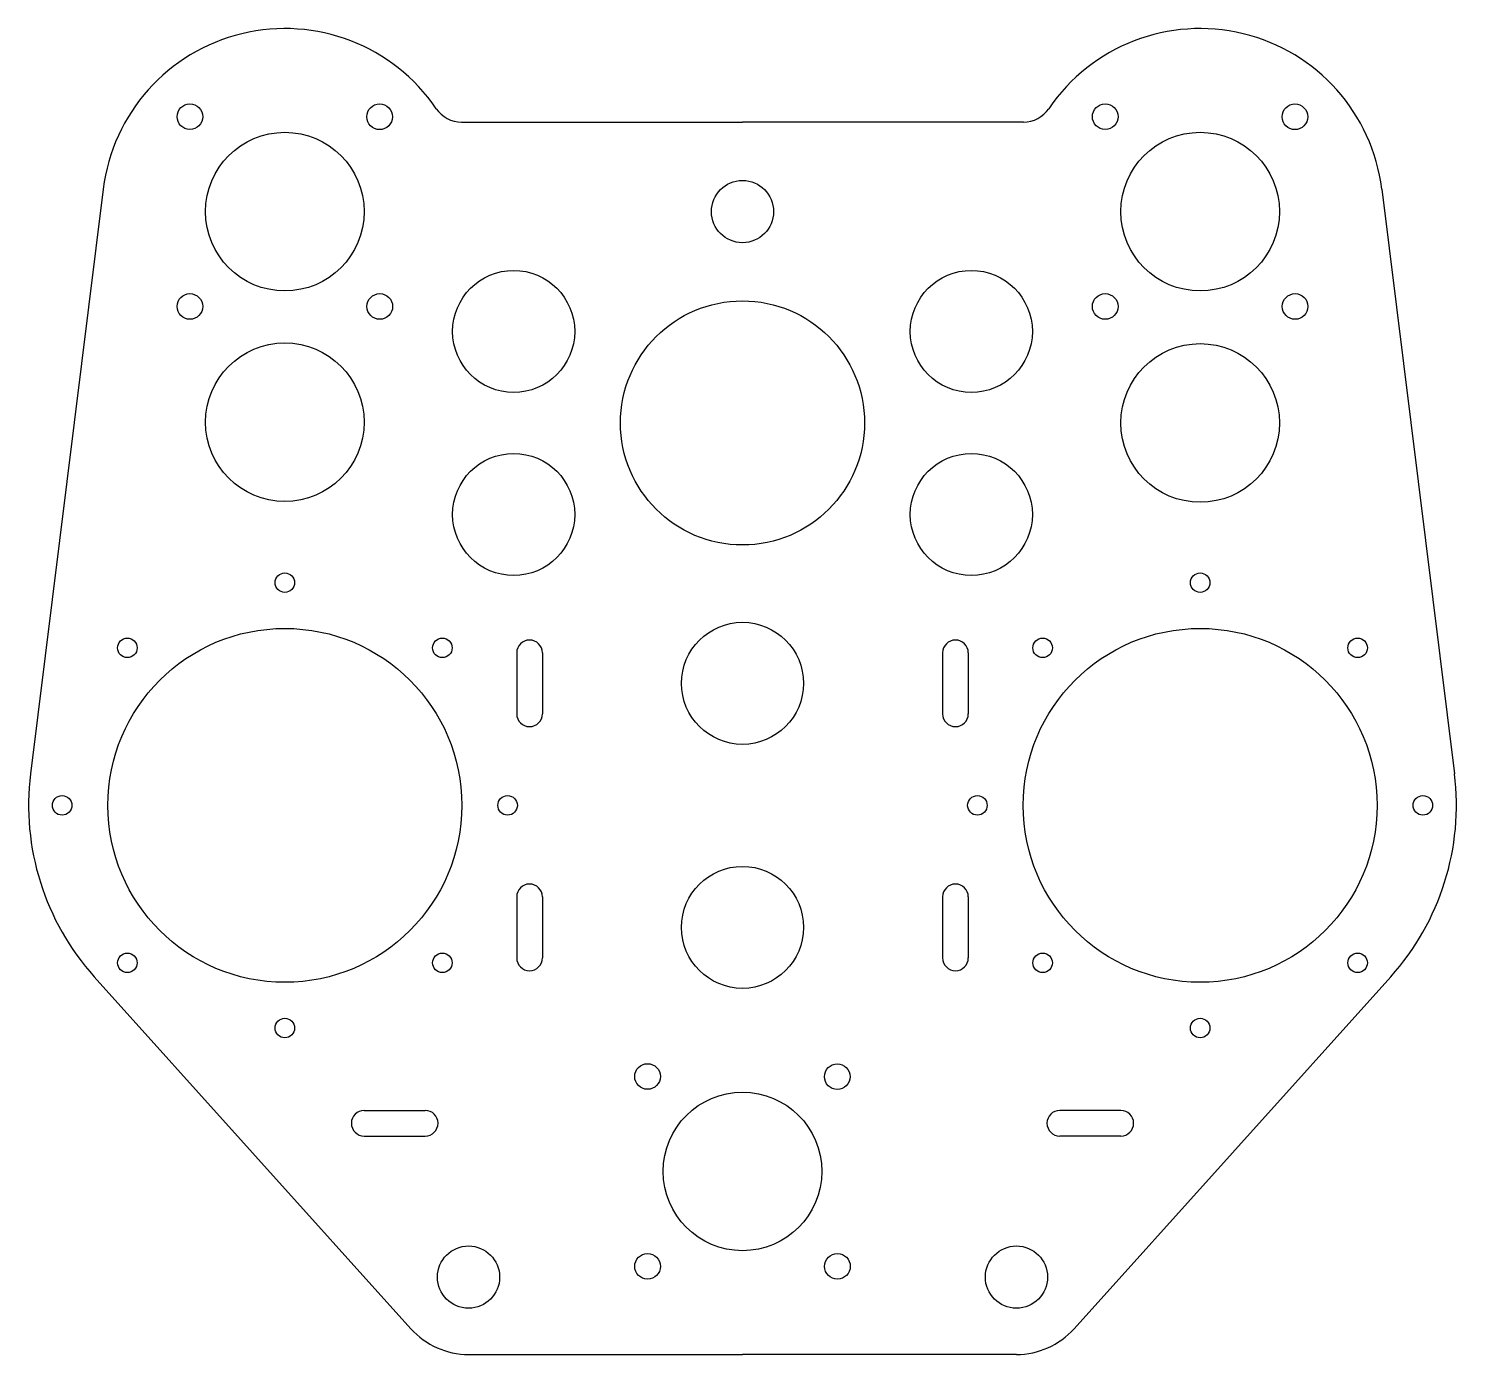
# Model space of a CAD drawing. Header units: millimetres. Extents: x -117 to 117, y -110 to 107.
import ezdxf

# ---------------------------------------------------------------- set-up
doc = ezdxf.new("R2010")
doc.units = ezdxf.units.MM
doc.layers.add('粗实线', color=7, linetype='Continuous', lineweight=30)
doc.layers.add('粗实线层', color=7, linetype='Continuous', lineweight=30)

msp = doc.modelspace()

# ---------------------------------------------------------------- linework, layer by layer
at = {"layer": '粗实线'}
for p, q in [((-46.05, 92), (0, 92)), ((46.05, 92), (0, 92)), ((-104.77, 81.02), (-116.68, -14.82)), ((104.77, 81.02), (116.68, -14.82)), ((-106.23, -48.08), (-54.33, -105.8)), ((106.23, -48.08), (54.33, -105.8)), ((-44.9, -110), (0, -110)), ((44.9, -110), (0, -110))]:
    msp.add_line(p, q, dxfattribs=at)
for centre, radius in [((-37.5, 57.68), 10), ((37.5, 57.68), 10), ((0, 42.68), 20), ((-37.5, 27.68), 10), ((37.5, 27.68), 10)]:
    msp.add_circle(centre, radius, dxfattribs=at)
for centre, radius, start, end in [((-75, 77.32), 30, 34.2059, 172.9174), ((75, 77.32), 30, 7.0826, 145.7941), ((-46.05, 97), 5, 214.2059, 270), ((46.05, 97), 5, 270, 325.7941), ((-75, -20), 42, 172.9174, 221.9652), ((75, -20), 42, 318.0348, 7.0826), ((-44.9, -97.32), 12.68, 221.9652, 270), ((44.9, -97.32), 12.68, 270, 318.0348)]:
    msp.add_arc(centre, radius, start, end, dxfattribs=at)
at = {"layer": '粗实线层'}
for p, q in [((-37, 5), (-37, -5)), ((-32.8, 5), (-32.8, -5)), ((32.8, 5), (32.8, -5)), ((37, 5), (37, -5)), ((-37, -35), (-37, -45)), ((-32.8, -35), (-32.8, -45)), ((32.8, -35), (32.8, -45)), ((37, -35), (37, -45)), ((-62, -70), (-52, -70)), ((62, -70), (52, -70)), ((-62, -74.2), (-52, -74.2)), ((62, -74.2), (52, -74.2))]:
    msp.add_line(p, q, dxfattribs=at)
at = {"layer": '粗实线层', "linetype": 'Continuous'}
for centre, radius in [((-90.56, 92.88), 2.1), ((-59.47, 92.86), 2.1), ((59.44, 92.88), 2.1), ((90.53, 92.86), 2.1), ((-75, 77.32), 13), ((75, 77.32), 13), ((0, 77.32), 5.1), ((-90.56, 61.77), 2.1), ((-59.44, 61.77), 2.1), ((59.44, 61.77), 2.1), ((90.56, 61.77), 2.1), ((-75, 42.8), 13), ((75, 42.68), 13), ((-75, 16.5), 1.6), ((75, 16.5), 1.6), ((-75, -20), 29), ((-100.81, 5.81), 1.6), ((-49.19, 5.81), 1.6), ((75, -20), 29), ((49.19, 5.81), 1.6), ((100.81, 5.81), 1.6), ((-111.5, -20), 1.6), ((-38.5, -20), 1.6), ((38.5, -20), 1.6), ((111.5, -20), 1.6), ((-100.81, -45.81), 1.6), ((-49.19, -45.81), 1.6), ((49.19, -45.81), 1.6), ((100.81, -45.81), 1.6), ((-75, -56.5), 1.6), ((75, -56.5), 1.6), ((-15.56, -64.44), 2.1), ((15.53, -64.47), 2.1), ((0, -80), 13), ((-44.9, -97.32), 5.1), ((-15.56, -95.56), 2.1), ((15.56, -95.56), 2.1), ((44.9, -97.32), 5.1)]:
    msp.add_circle(centre, radius, dxfattribs=at)
at = {"layer": '粗实线层'}
for centre in [(0, 0), (0, -40)]:
    msp.add_circle(centre, 10, dxfattribs=at)
for centre, start, end in [((-34.9, 5), 0, 180), ((34.9, 5), 0, 180), ((-34.9, -5), 180, 0), ((34.9, -5), 180, 0), ((-34.9, -35), 0, 180), ((34.9, -35), 0, 180), ((-34.9, -45), 180, 0), ((34.9, -45), 180, 0), ((-62, -72.1), 90, 270), ((-52, -72.1), 270, 90), ((52, -72.1), 90, 270), ((62, -72.1), 270, 90)]:
    msp.add_arc(centre, 2.1, start, end, dxfattribs=at)

doc.saveas('drawing.dxf')
